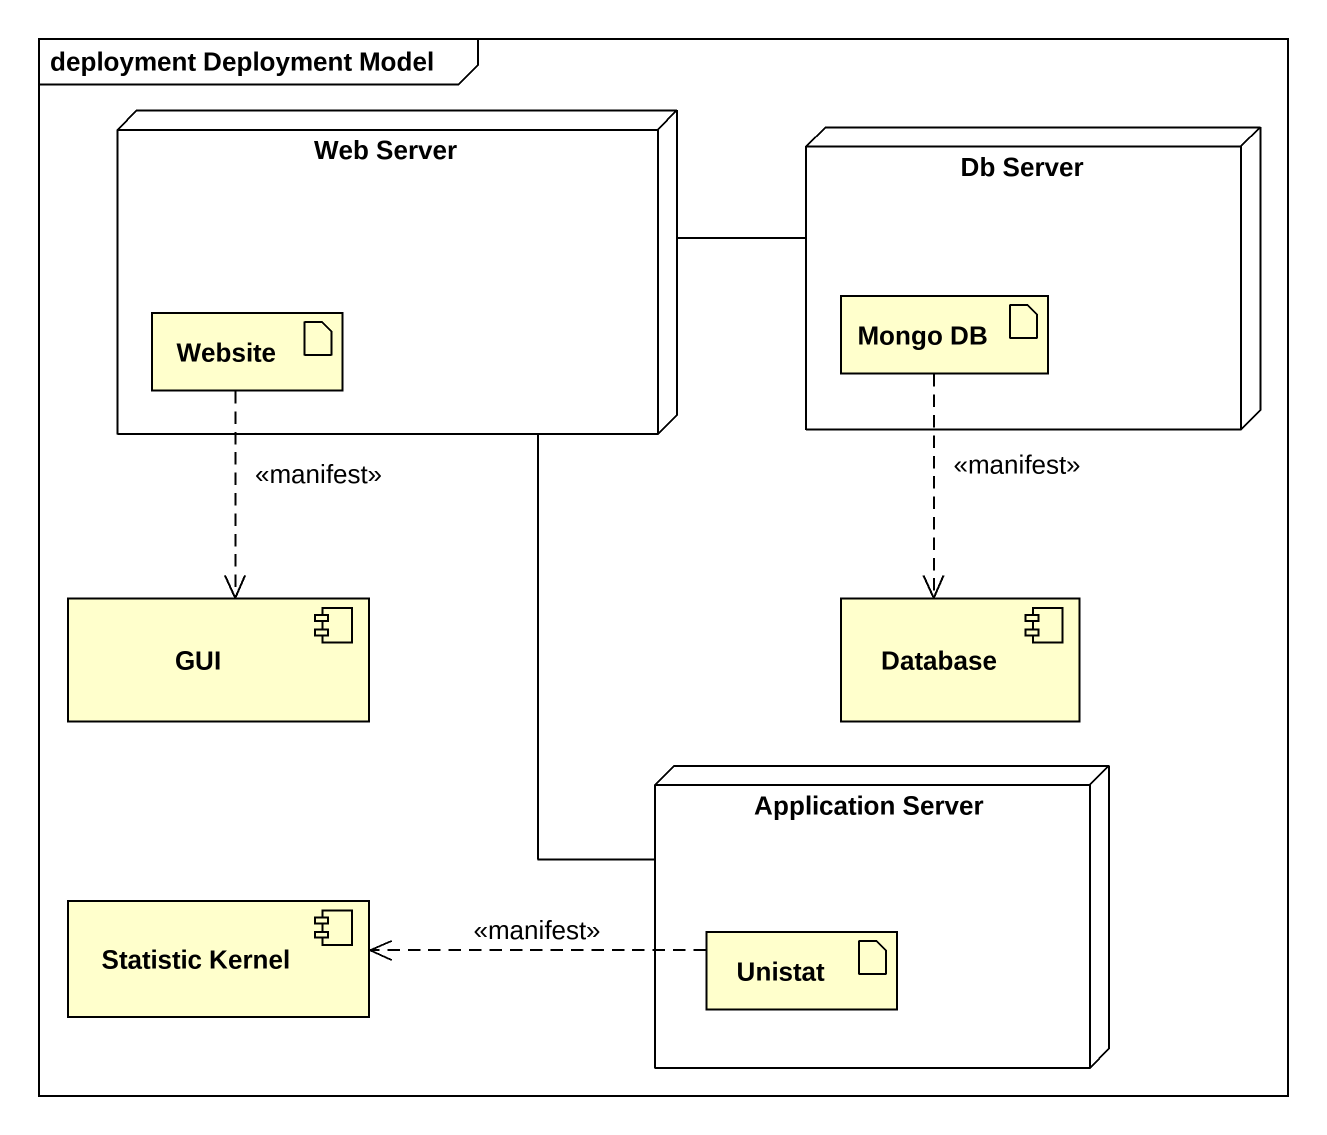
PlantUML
@startuml
mainframe deployment Deployment Model
node "Web Server" as Web_Server {
  artifact Website
}
node "Db Server" as Db_Server {
  artifact "Mongo DB" as Mongo_DB
}
component GUI
component "Database" as Database_
node "Application Server" as Application_Server {
  artifact Unistat
}
component "Statistic Kernel" as Statistic_Kernel
Web_Server -right- Db_Server
Web_Server -- Application_Server
Website ..> GUI : <<manifest>>
Mongo_DB ..> Database_ : <<manifest>>
Unistat .left.> Statistic_Kernel : <<manifest>>
@enduml
